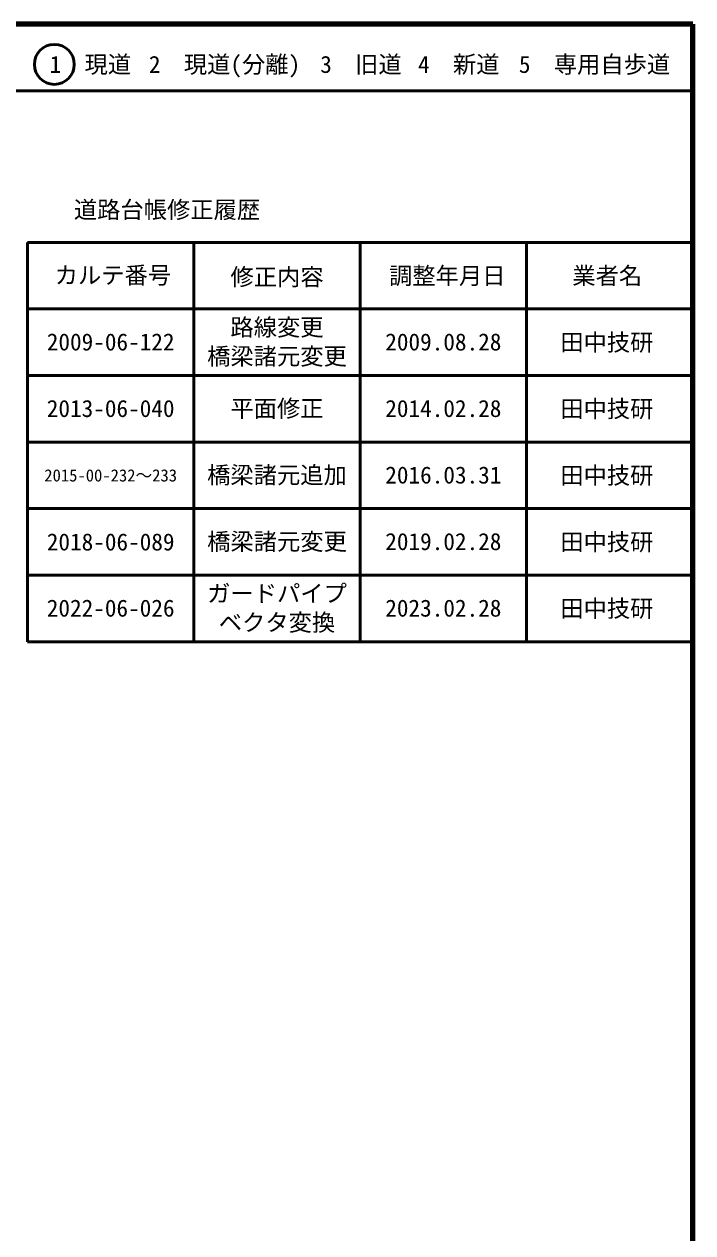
# Model space of a CAD drawing. Units: millimetres on the paper, enlarged 1000 times. Extents: x 40000 to 680000, y 20000 to 380000.
# Drawn here: x 579500 to 680000, y 198357 to 380000 of the extents above; entities that cross this region are included whole.
import ezdxf
from ezdxf.enums import TextEntityAlignment as Align

# ---------------------------------------------------------------- set-up
doc = ezdxf.new("R2010")
doc.units = ezdxf.units.MM
doc.header["$LTSCALE"] = 1000
for name, color, linetype, lineweight in [('M-TTL', 2, 'Continuous', 140), ('M-TTL-FRAM', 2, 'Continuous', 50), ('M-TTL-LINE', 7, 'Continuous', 50)]:
    doc.layers.add(name, color=color, linetype=linetype, lineweight=lineweight)
doc.layers.add('M-TTL-TXT', color=7, linetype='Continuous')
doc.styles.add('ＭＳ ゴシック', font='')
doc.styles.get('ＭＳ ゴシック').set_extended_font_data('MS Gothic')

msp = doc.modelspace()

# ---------------------------------------------------------------- linework, layer by layer
at = {"layer": 'M-TTL'}
for p, q in [((680000, 380000), (40000, 380000)), ((680000, 20000), (680000, 380000))]:
    msp.add_line(p, q, dxfattribs=at)
at = {"layer": 'M-TTL-FRAM'}
for p, q in [((580000, 347197), (580000, 287197)), ((580000, 347197), (680000, 347197)), ((580000, 287197), (680000, 287197))]:
    msp.add_line(p, q, dxfattribs=at)
at = {"layer": 'M-TTL-LINE'}
for p, q in [((40000, 370000), (680000, 370000)), ((605000, 347197), (605000, 287197)), ((630000, 347197), (630000, 287197)), ((655000, 347197), (655000, 287197)), ((580000, 337197), (680000, 337197)), ((580000, 327197), (680000, 327197)), ((580000, 317197), (680000, 317197)), ((580000, 307197), (680000, 307197)), ((580000, 297197), (680000, 297197))]:
    msp.add_line(p, q, dxfattribs=at)
msp.add_circle((584031, 373958), 3000, dxfattribs=at)

# ---------------------------------------------------------------- texts
at = {"layer": 'M-TTL-TXT', "style": 'ＭＳ ゴシック'}
for s, height, p in [('1\u3000現道', 2566, (589448, 373958)), ('2\u3000現道(分離)', 2566, (609619, 373958)), ('3\u3000旧道', 2566, (630121, 373958)), ('4\u3000新道', 2566, (644824, 373958)), ('5\u3000専用自歩道', 2566, (665228, 373958)), ('道路台帳修正履歴', 2566, (600968, 352113)), ('カルテ番号', 2566, (592839, 342277)), ('修正内容', 2566, (617509, 342023)), ('調整年月日', 2566, (643089, 342197)), ('業者名', 2566, (667134, 342197)), ('路線変更', 2566, (617500, 334457)), ('2009-06-122', 2566, (592500, 332245)), ('2009.08.28', 2566, (642500, 332245)), ('田中技研', 2566, (667077, 332189)), ('橋梁諸元変更', 2566, (617500, 330093)), ('2013-06-040', 2566, (592500, 322245)), ('平面修正', 2566, (617500, 322245)), ('2014.02.28', 2566, (642500, 322245)), ('田中技研', 2566, (667077, 322189)), ('2015-00-232～233', 1833, (592500, 312189)), ('橋梁諸元追加', 2566, (617500, 312245)), ('2016.03.31', 2566, (642500, 312245)), ('田中技研', 2566, (667077, 312189)), ('2018-06-089', 2566, (592500, 302189)), ('橋梁諸元変更', 2566, (617500, 302245)), ('2019.02.28', 2566, (642500, 302245)), ('田中技研', 2566, (667077, 302189)), ('ガードパイプ', 2566, (617500, 294457)), ('2022-06-026', 2566, (592500, 292245)), ('2023.02.28', 2566, (642500, 292245)), ('田中技研', 2566, (667077, 292189)), ('ベクタ変換', 2566, (617500, 290093))]:
    msp.add_text(s, height=height, dxfattribs=at).set_placement(p, align=Align.MIDDLE_CENTER)

doc.saveas('drawing.dxf')
